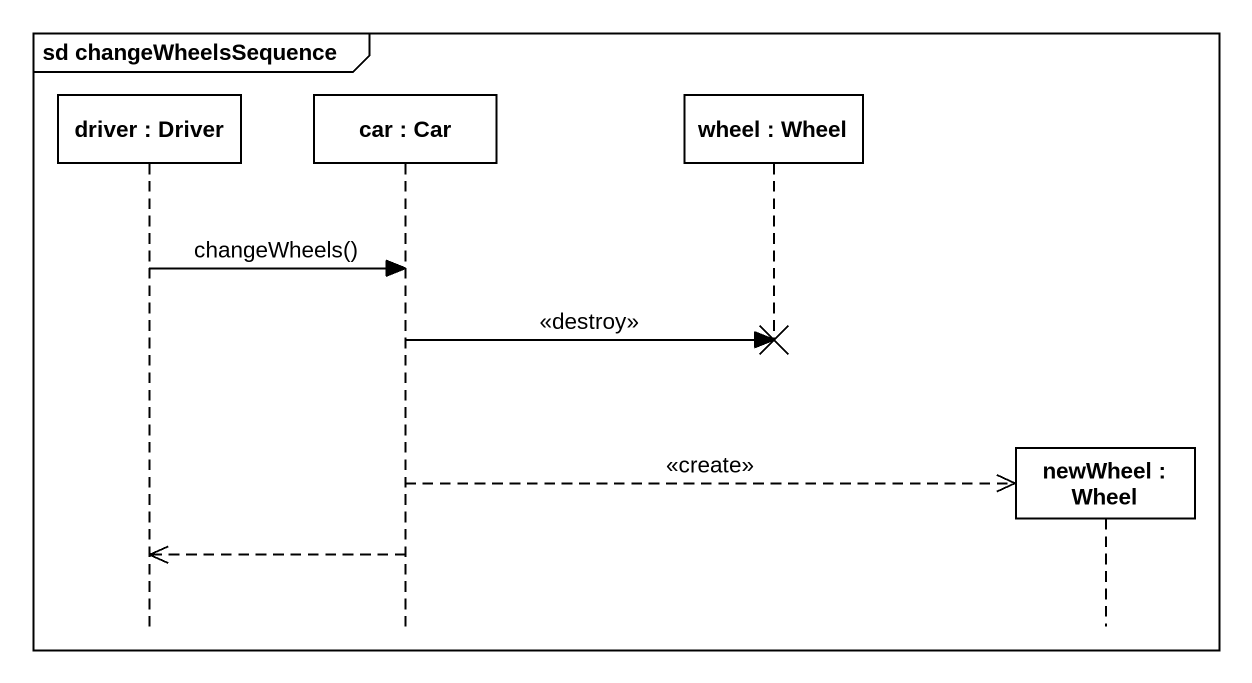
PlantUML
@startuml
mainframe sd changeWheelsSequence
hide footbox
participant "driver : Driver" as driver
participant "car : Car" as car
participant "wheel : Wheel" as wheel
participant "newWheel : Wheel" as newWheel

driver -> car : changeWheels()
car -> wheel !! : <<destroy>>
car -->> newWheel ** : <<create>>
car -->> driver
@enduml
